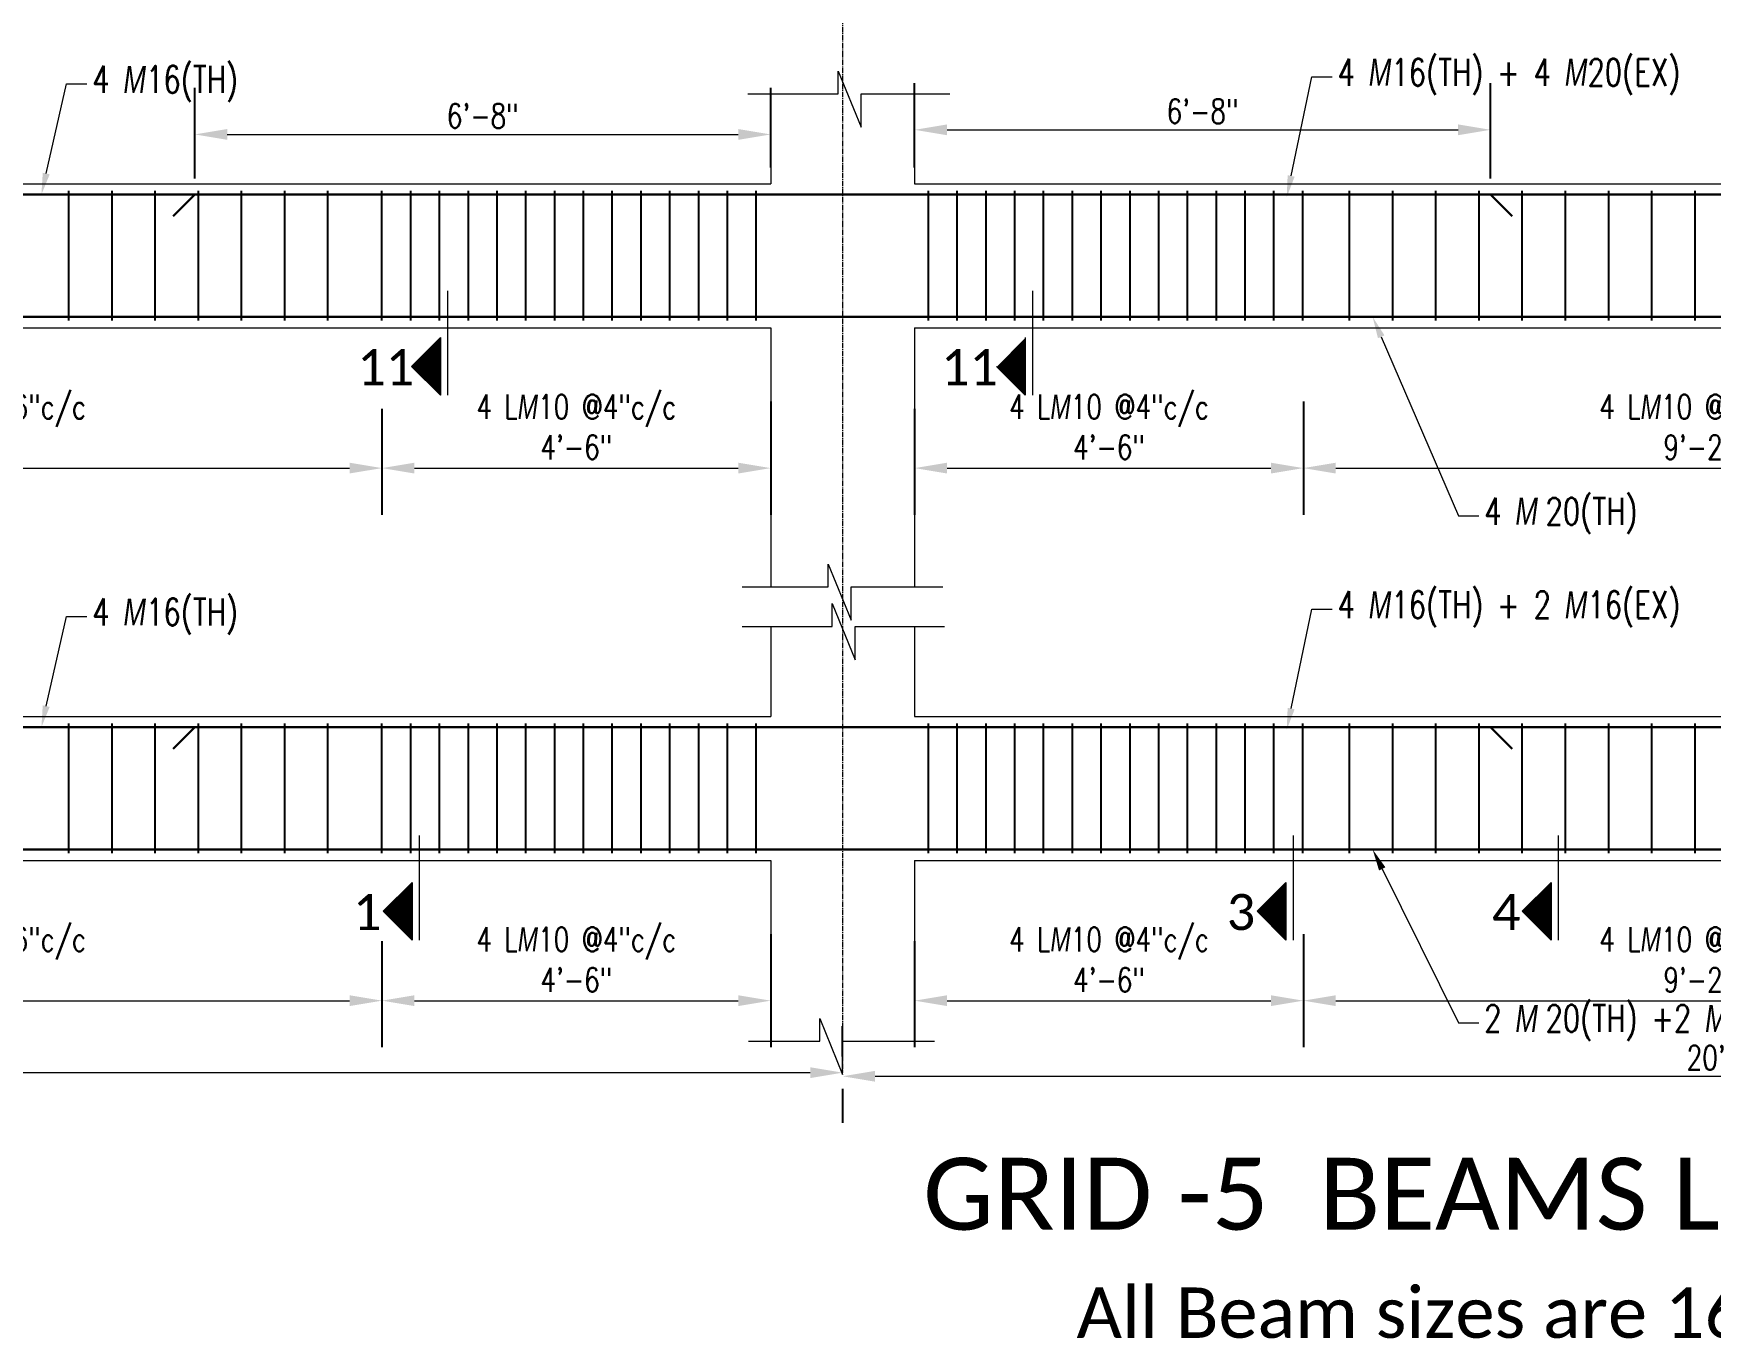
# Model space of a CAD drawing. Header units: inches. Extents: x 0 to 162649, y -36601 to -26324.
# Drawn here: x 157108 to 157340.9, y -35961.9 to -35780.6 of the extents above; entities that cross this region are included whole.
import ezdxf
from ezdxf import colors
from ezdxf.entities.mleader import LeaderData, LeaderLine
from ezdxf.math import Vec2, Vec3

# ---------------------------------------------------------------- set-up
doc = ezdxf.new("R2010")
doc.units = ezdxf.units.IN
doc.header["$MEASUREMENT"] = 0
doc.linetypes.add('CENTER2', pattern=[1.125, 0.75, -0.125, 0.125, -0.125])
for name, color, linetype, lineweight in [('Cen', 9, 'CENTER2', 5), ('Dim', 1, 'Continuous', 13), ('dimention', 1, 'Continuous', 13), ('hatch', 252, 'Continuous', 0), ('OL_AR_Text', 140, 'Continuous', 5), ('Rein', 3, 'Continuous', 30), ('Stirrups', 191, 'Continuous', 25), ('TEXT', 7, 'Continuous', 9)]:
    doc.layers.add(name, color=color, linetype=linetype, lineweight=lineweight)
doc.styles.add('1-8 Annotative Text', font='calibri.ttf', dxfattribs={"height": 0.125})
doc.styles.add('DIM', font='simplex.shx', dxfattribs={"width": 0.75})
doc.dimstyles.get("Standard").update_dxf_attribs({"dimscale": 36, "dimtxt": 0.09375, "dimasz": 0.125, "dimexe": 0.18, "dimexo": 0.0625, "dimgap": 0.015625, "dimtad": 1, "dimdec": 0, "dimzin": 0, "dimdsep": 46, "dimlunit": 4, "dimtxsty": 'DIM', "dimcen": 0.09, "dimadec": 0, "dimazin": 0, "dimtfac": 0.75, "dimtdec": 0, "dimtmove": 0, "dimatfit": 3, "dimfxl": 1, "dimtolj": 1, "dimtzin": 0, "dimlwd": 9, "dimarcsym": 0})

# ---------------------------------------------------------------- blocks, each defined once
blk = doc.blocks.new('*D2')
at = {"layer": 'Defpoints', "color": 0, "transparency": 16777216}
for p in [(157210.37, -35794.64), (157210.37, -35801.5), (157130.37, -35803)]:
    blk.add_point(p, dxfattribs=at)
at = {"layer": 'dimention', "color": 0, "lineweight": -2, "transparency": 16777216}
for p, q in [((157130.37, -35800.75), (157130.37, -35788.16)), ((157210.37, -35799.25), (157210.37, -35788.16))]:
    blk.add_line(p, q, dxfattribs=at)
at = {"layer": 'dimention', "color": 0, "lineweight": 9, "transparency": 16777216}
blk.add_line((157134.87, -35794.64), (157205.87, -35794.64), dxfattribs=at)
at = {"layer": 'dimention', "color": 0, "transparency": 16777216}
for points in [[(157134.87, -35793.89), (157134.87, -35795.39), (157130.37, -35794.64)], [(157205.87, -35793.89), (157205.87, -35795.39), (157210.37, -35794.64)]]:
    blk.add_solid(points, dxfattribs=at)
at = {"layer": 'dimention', "color": 0, "transparency": 16777216, "insert": (157170.37, -35792.06), "char_height": 3.375, "attachment_point": 5, "style": 'DIM'}
blk.add_mtext('\\A1;6\'-8"', dxfattribs=at)
blk = doc.blocks.new('*D3')
at = {"layer": 'Defpoints', "color": 0, "transparency": 16777216}
for p in [(157310.37, -35794), (157230.37, -35801.5), (157310.37, -35803)]:
    blk.add_point(p, dxfattribs=at)
at = {"layer": 'dimention', "color": 0, "lineweight": -2, "transparency": 16777216}
for p, q in [((157230.37, -35799.25), (157230.37, -35787.52)), ((157310.37, -35800.75), (157310.37, -35787.52))]:
    blk.add_line(p, q, dxfattribs=at)
at = {"layer": 'dimention', "color": 0, "lineweight": 9, "transparency": 16777216}
blk.add_line((157234.87, -35794), (157305.87, -35794), dxfattribs=at)
at = {"layer": 'dimention', "color": 0, "transparency": 16777216}
for points in [[(157234.87, -35793.25), (157234.87, -35794.75), (157230.37, -35794)], [(157305.87, -35793.25), (157305.87, -35794.75), (157310.37, -35794)]]:
    blk.add_solid(points, dxfattribs=at)
at = {"layer": 'dimention', "color": 0, "transparency": 16777216, "insert": (157270.37, -35791.43), "char_height": 3.375, "attachment_point": 5, "style": 'DIM'}
blk.add_mtext('\\A1;6\'-8"', dxfattribs=at)
blk = doc.blocks.new('*D18')
at = {"layer": 'Defpoints', "color": 0, "transparency": 16777216}
for p in [(157210.37, -35829.5), (157156.37, -35830.5), (157210.37, -35841)]:
    blk.add_point(p, dxfattribs=at)
at = {"layer": 'dimention', "color": 0, "lineweight": -2, "transparency": 16777216}
for p, q in [((157210.37, -35831.75), (157210.37, -35847.48)), ((157156.37, -35832.75), (157156.37, -35847.48))]:
    blk.add_line(p, q, dxfattribs=at)
at = {"layer": 'dimention', "color": 0, "lineweight": 9, "transparency": 16777216}
blk.add_line((157160.87, -35841), (157205.87, -35841), dxfattribs=at)
at = {"layer": 'dimention', "color": 0, "transparency": 16777216}
for points in [[(157160.87, -35840.25), (157160.87, -35841.75), (157156.37, -35841)], [(157205.87, -35840.25), (157205.87, -35841.75), (157210.37, -35841)]]:
    blk.add_solid(points, dxfattribs=at)
at = {"layer": 'dimention', "color": 0, "transparency": 16777216, "insert": (157183.37, -35835.29), "char_height": 3.375, "attachment_point": 5, "style": 'DIM'}
blk.add_mtext('\\A1;4 L{\\A0;\\Fgothici|c0;\\W0.75;M}10 @4"c/c\\P4\'-6"', dxfattribs=at)
blk = doc.blocks.new('*D19')
at = {"layer": 'Defpoints', "color": 0, "transparency": 16777216}
for p in [(157046.37, -35830.5), (157156.37, -35830.5), (157156.37, -35841)]:
    blk.add_point(p, dxfattribs=at)
at = {"layer": 'dimention', "color": 0, "lineweight": -2, "transparency": 16777216}
for p, q in [((157046.37, -35832.75), (157046.37, -35847.48)), ((157156.37, -35832.75), (157156.37, -35847.48))]:
    blk.add_line(p, q, dxfattribs=at)
at = {"layer": 'dimention', "color": 0, "lineweight": 9, "transparency": 16777216}
blk.add_line((157050.87, -35841), (157151.87, -35841), dxfattribs=at)
at = {"layer": 'dimention', "color": 0, "transparency": 16777216}
for points in [[(157050.87, -35840.25), (157050.87, -35841.75), (157046.37, -35841)], [(157151.87, -35840.25), (157151.87, -35841.75), (157156.37, -35841)]]:
    blk.add_solid(points, dxfattribs=at)
at = {"layer": 'dimention', "color": 0, "transparency": 16777216, "insert": (157101.37, -35835.29), "char_height": 3.375, "attachment_point": 5, "style": 'DIM'}
blk.add_mtext('\\A1;4 L{\\A0;\\Fgothici|c0;\\W0.75;M}10 @6"c/c\\P9\'-2"', dxfattribs=at)
blk = doc.blocks.new('*D22')
at = {"layer": 'Defpoints', "color": 0, "transparency": 16777216}
for p in [(157284.37, -35829.5), (157230.37, -35830.5), (157284.37, -35841)]:
    blk.add_point(p, dxfattribs=at)
at = {"layer": 'dimention', "color": 0, "lineweight": -2, "transparency": 16777216}
for p, q in [((157284.37, -35831.75), (157284.37, -35847.48)), ((157230.37, -35832.75), (157230.37, -35847.48))]:
    blk.add_line(p, q, dxfattribs=at)
at = {"layer": 'dimention', "color": 0, "lineweight": 9, "transparency": 16777216}
blk.add_line((157234.87, -35841), (157279.87, -35841), dxfattribs=at)
at = {"layer": 'dimention', "color": 0, "transparency": 16777216}
for points in [[(157234.87, -35840.25), (157234.87, -35841.75), (157230.37, -35841)], [(157279.87, -35840.25), (157279.87, -35841.75), (157284.37, -35841)]]:
    blk.add_solid(points, dxfattribs=at)
at = {"layer": 'dimention', "color": 0, "transparency": 16777216, "insert": (157257.37, -35835.29), "char_height": 3.375, "attachment_point": 5, "style": 'DIM'}
blk.add_mtext('\\A1;4 L{\\A0;\\Fgothici|c0;\\W0.75;M}10 @4"c/c\\P4\'-6"', dxfattribs=at)
blk = doc.blocks.new('*D21')
at = {"layer": 'Defpoints', "color": 0, "transparency": 16777216}
for p in [(157284.37, -35830.5), (157394.37, -35830.5), (157394.37, -35841)]:
    blk.add_point(p, dxfattribs=at)
at = {"layer": 'dimention', "color": 0, "lineweight": -2, "transparency": 16777216}
for p, q in [((157284.37, -35832.75), (157284.37, -35847.48)), ((157394.37, -35832.75), (157394.37, -35847.48))]:
    blk.add_line(p, q, dxfattribs=at)
at = {"layer": 'dimention', "color": 0, "lineweight": 9, "transparency": 16777216}
blk.add_line((157288.87, -35841), (157389.87, -35841), dxfattribs=at)
at = {"layer": 'dimention', "color": 0, "transparency": 16777216}
for points in [[(157288.87, -35840.25), (157288.87, -35841.75), (157284.37, -35841)], [(157389.87, -35840.25), (157389.87, -35841.75), (157394.37, -35841)]]:
    blk.add_solid(points, dxfattribs=at)
at = {"layer": 'dimention', "color": 0, "transparency": 16777216, "insert": (157339.37, -35835.29), "char_height": 3.375, "attachment_point": 5, "style": 'DIM'}
blk.add_mtext('\\A1;4 L{\\A0;\\Fgothici|c0;\\W0.75;M}10 @6"c/c\\P9\'-2"', dxfattribs=at)
blk = doc.blocks.new('*D213')
at = {"layer": 'Defpoints', "color": 0, "transparency": 16777216}
for p in [(156980.37, -35925), (157220.37, -35925), (157220.37, -35925)]:
    blk.add_point(p, dxfattribs=at)
at = {"layer": 'Dim', "color": 0, "lineweight": -2, "transparency": 16777216}
for p, q in [((156980.37, -35922.75), (156980.37, -35918.52)), ((157220.37, -35922.75), (157220.37, -35918.52))]:
    blk.add_line(p, q, dxfattribs=at)
at = {"layer": 'Dim', "color": 0, "lineweight": 9, "transparency": 16777216}
blk.add_line((156984.87, -35925), (157215.87, -35925), dxfattribs=at)
at = {"layer": 'Dim', "color": 0, "transparency": 16777216}
for points in [[(156984.87, -35924.25), (156984.87, -35925.75), (156980.37, -35925)], [(157215.87, -35924.25), (157215.87, -35925.75), (157220.37, -35925)]]:
    blk.add_solid(points, dxfattribs=at)
at = {"layer": 'Dim', "color": 0, "transparency": 16777216, "insert": (157100.37, -35922.43), "char_height": 3.375, "attachment_point": 5, "style": 'DIM'}
blk.add_mtext("\\A1;20'", dxfattribs=at)
blk = doc.blocks.new('*D214')
at = {"layer": 'Defpoints', "color": 0, "transparency": 16777216}
for p in [(157220.37, -35925), (157460.29, -35925), (157460.29, -35925.5)]:
    blk.add_point(p, dxfattribs=at)
at = {"layer": 'Dim', "color": 0, "lineweight": -2, "transparency": 16777216}
for p, q in [((157220.37, -35927.25), (157220.37, -35931.98)), ((157460.29, -35927.25), (157460.29, -35931.98))]:
    blk.add_line(p, q, dxfattribs=at)
at = {"layer": 'Dim', "color": 0, "lineweight": 9, "transparency": 16777216}
blk.add_line((157224.87, -35925.5), (157455.79, -35925.5), dxfattribs=at)
at = {"layer": 'Dim', "color": 0, "transparency": 16777216}
for points in [[(157224.87, -35924.75), (157224.87, -35926.25), (157220.37, -35925.5)], [(157455.79, -35924.75), (157455.79, -35926.25), (157460.29, -35925.5)]]:
    blk.add_solid(points, dxfattribs=at)
at = {"layer": 'Dim', "color": 0, "transparency": 16777216, "insert": (157340.33, -35922.93), "char_height": 3.375, "attachment_point": 5, "style": 'DIM'}
blk.add_mtext("\\A1;20'", dxfattribs=at)
blk = doc.blocks.new('*D242')
at = {"layer": 'Defpoints', "color": 0, "transparency": 16777216}
for p in [(157210.37, -35903.5), (157156.37, -35904.5), (157210.37, -35915)]:
    blk.add_point(p, dxfattribs=at)
at = {"layer": 'dimention', "color": 0, "lineweight": -2, "transparency": 16777216}
for p, q in [((157210.37, -35905.75), (157210.37, -35921.48)), ((157156.37, -35906.75), (157156.37, -35921.48))]:
    blk.add_line(p, q, dxfattribs=at)
at = {"layer": 'dimention', "color": 0, "lineweight": 9, "transparency": 16777216}
blk.add_line((157160.87, -35915), (157205.87, -35915), dxfattribs=at)
at = {"layer": 'dimention', "color": 0, "transparency": 16777216}
for points in [[(157160.87, -35914.25), (157160.87, -35915.75), (157156.37, -35915)], [(157205.87, -35914.25), (157205.87, -35915.75), (157210.37, -35915)]]:
    blk.add_solid(points, dxfattribs=at)
at = {"layer": 'dimention', "color": 0, "transparency": 16777216, "insert": (157183.37, -35909.29), "char_height": 3.375, "attachment_point": 5, "style": 'DIM'}
blk.add_mtext('\\A1;4 L{\\A0;\\Fgothici|c0;\\W0.75;M}10 @4"c/c\\P4\'-6"', dxfattribs=at)
blk = doc.blocks.new('*D243')
at = {"layer": 'Defpoints', "color": 0, "transparency": 16777216}
for p in [(157046.37, -35904.5), (157156.37, -35904.5), (157156.37, -35915)]:
    blk.add_point(p, dxfattribs=at)
at = {"layer": 'dimention', "color": 0, "lineweight": -2, "transparency": 16777216}
for p, q in [((157046.37, -35906.75), (157046.37, -35921.48)), ((157156.37, -35906.75), (157156.37, -35921.48))]:
    blk.add_line(p, q, dxfattribs=at)
at = {"layer": 'dimention', "color": 0, "lineweight": 9, "transparency": 16777216}
blk.add_line((157050.87, -35915), (157151.87, -35915), dxfattribs=at)
at = {"layer": 'dimention', "color": 0, "transparency": 16777216}
for points in [[(157050.87, -35914.25), (157050.87, -35915.75), (157046.37, -35915)], [(157151.87, -35914.25), (157151.87, -35915.75), (157156.37, -35915)]]:
    blk.add_solid(points, dxfattribs=at)
at = {"layer": 'dimention', "color": 0, "transparency": 16777216, "insert": (157101.37, -35909.29), "char_height": 3.375, "attachment_point": 5, "style": 'DIM'}
blk.add_mtext('\\A1;4 L{\\A0;\\Fgothici|c0;\\W0.75;M}10 @6"c/c\\P9\'-2"', dxfattribs=at)
blk = doc.blocks.new('*D244')
at = {"layer": 'Defpoints', "color": 0, "transparency": 16777216}
for p in [(157284.37, -35903.5), (157230.37, -35904.5), (157284.37, -35915)]:
    blk.add_point(p, dxfattribs=at)
at = {"layer": 'dimention', "color": 0, "lineweight": -2, "transparency": 16777216}
for p, q in [((157284.37, -35905.75), (157284.37, -35921.48)), ((157230.37, -35906.75), (157230.37, -35921.48))]:
    blk.add_line(p, q, dxfattribs=at)
at = {"layer": 'dimention', "color": 0, "lineweight": 9, "transparency": 16777216}
blk.add_line((157234.87, -35915), (157279.87, -35915), dxfattribs=at)
at = {"layer": 'dimention', "color": 0, "transparency": 16777216}
for points in [[(157234.87, -35914.25), (157234.87, -35915.75), (157230.37, -35915)], [(157279.87, -35914.25), (157279.87, -35915.75), (157284.37, -35915)]]:
    blk.add_solid(points, dxfattribs=at)
at = {"layer": 'dimention', "color": 0, "transparency": 16777216, "insert": (157257.37, -35909.29), "char_height": 3.375, "attachment_point": 5, "style": 'DIM'}
blk.add_mtext('\\A1;4 L{\\A0;\\Fgothici|c0;\\W0.75;M}10 @4"c/c\\P4\'-6"', dxfattribs=at)
blk = doc.blocks.new('*D246')
at = {"layer": 'Defpoints', "color": 0, "transparency": 16777216}
for p in [(157284.37, -35904.5), (157394.37, -35904.5), (157394.37, -35915)]:
    blk.add_point(p, dxfattribs=at)
at = {"layer": 'dimention', "color": 0, "lineweight": -2, "transparency": 16777216}
for p, q in [((157284.37, -35906.75), (157284.37, -35921.48)), ((157394.37, -35906.75), (157394.37, -35921.48))]:
    blk.add_line(p, q, dxfattribs=at)
at = {"layer": 'dimention', "color": 0, "lineweight": 9, "transparency": 16777216}
blk.add_line((157288.87, -35915), (157389.87, -35915), dxfattribs=at)
at = {"layer": 'dimention', "color": 0, "transparency": 16777216}
for points in [[(157288.87, -35914.25), (157288.87, -35915.75), (157284.37, -35915)], [(157389.87, -35914.25), (157389.87, -35915.75), (157394.37, -35915)]]:
    blk.add_solid(points, dxfattribs=at)
at = {"layer": 'dimention', "color": 0, "transparency": 16777216, "insert": (157339.37, -35909.29), "char_height": 3.375, "attachment_point": 5, "style": 'DIM'}
blk.add_mtext('\\A1;4 L{\\A0;\\Fgothici|c0;\\W0.75;M}10 @6"c/c\\P9\'-2"', dxfattribs=at)

msp = doc.modelspace()

# ---------------------------------------------------------------- hatches: boundary and pattern name
at = {"layer": 'Dim'}
h = msp.add_hatch(dxfattribs=at)
h.set_pattern_fill('ANSI31', color=256)
h.set_pattern_definition([(45, (204.79274, 75.69199), (-0.08838834765, 0.08838834765), [])])
h.paths.add_polyline_path([(157164.48, -35826.87), (157164.48, -35822.87), (157160.48, -35826.87), (157164.48, -35830.87)])
h = msp.add_hatch(dxfattribs=at)
h.set_pattern_fill('ANSI31', color=256)
h.set_pattern_definition([(45, (286.04942, 75.69199), (-0.08838834765, 0.08838834765), [])])
h.paths.add_polyline_path([(157245.74, -35826.87), (157245.74, -35822.87), (157241.74, -35826.87), (157245.74, -35830.87)])
h = msp.add_hatch(dxfattribs=at)
h.set_pattern_fill('ANSI31', color=256)
h.set_pattern_definition([(45, (200.86092, 0), (-0.08838834765, 0.08838834765), [])])
h.paths.add_polyline_path([(157160.55, -35902.57), (157160.55, -35898.57), (157156.55, -35902.57), (157160.55, -35906.57)])
h = msp.add_hatch(dxfattribs=at)
h.set_pattern_fill('ANSI31', color=256)
h.set_pattern_definition([(45, (322.24716, 0), (-0.08838834765, 0.08838834765), [])])
h.paths.add_polyline_path([(157281.94, -35902.57), (157281.94, -35898.57), (157277.94, -35902.57), (157281.94, -35906.57)])
h = msp.add_hatch(dxfattribs=at)
h.set_pattern_fill('ANSI31', color=256)
h.set_pattern_definition([(45, (359.10252, 0), (-0.08838834765, 0.08838834765), [])])
h.paths.add_polyline_path([(157318.79, -35902.57), (157318.79, -35898.57), (157314.79, -35902.57), (157318.79, -35906.57)])

# ---------------------------------------------------------------- linework, layer by layer
at = {"layer": 'Cen'}
msp.add_line((157220.37, -35099.09), (157220.37, -35925), dxfattribs=at)
at = {"layer": 'Dim'}
for p, q in [((157165.48, -35816.38), (157165.48, -35830.87)), ((157246.74, -35816.38), (157246.74, -35830.87)), ((157160.48, -35826.87), (157164.48, -35822.87)), ((157164.48, -35822.87), (157164.48, -35830.87)), ((157245.74, -35822.87), (157245.74, -35830.87)), ((157160.48, -35826.87), (157164.48, -35830.87)), ((157164.48, -35830.87), (157164.48, -35826.87)), ((157241.74, -35826.87), (157245.74, -35830.87)), ((157245.74, -35830.87), (157245.74, -35826.87)), ((157161.55, -35892.07), (157161.55, -35906.57)), ((157282.94, -35892.07), (157282.94, -35906.57)), ((157319.79, -35892.07), (157319.79, -35906.57)), ((157156.55, -35902.57), (157160.55, -35898.57)), ((157160.55, -35898.57), (157160.55, -35906.57)), ((157277.94, -35902.57), (157281.94, -35898.57)), ((157281.94, -35898.57), (157281.94, -35906.57)), ((157314.79, -35902.57), (157318.79, -35898.57)), ((157318.79, -35898.57), (157318.79, -35906.57)), ((157156.55, -35902.57), (157160.55, -35906.57)), ((157160.55, -35906.57), (157160.55, -35902.57)), ((157277.94, -35902.57), (157281.94, -35906.57)), ((157281.94, -35906.57), (157281.94, -35902.57)), ((157314.79, -35902.57), (157318.79, -35906.57)), ((157318.79, -35906.57), (157318.79, -35902.57))]:
    msp.add_line(p, q, dxfattribs=at)
at = {"layer": 'hatch'}
for p, q in [((157219.74, -35789), (157219.74, -35785.83)), ((157219.74, -35785.83), (157222.92, -35793.63)), ((157207.2, -35789), (157219.74, -35789)), ((157210.37, -35789), (157210.37, -35801.5)), ((157222.92, -35793.63), (157222.92, -35789)), ((157222.92, -35789), (157235.27, -35789)), ((157230.37, -35789), (157230.37, -35801.5)), ((156992.37, -35801.5), (157210.37, -35801.5)), ((157230.37, -35801.5), (157448.29, -35801.5)), ((156992.37, -35821.5), (157210.37, -35821.5)), ((157210.37, -35821.5), (157210.37, -35857.5)), ((157230.37, -35821.5), (157230.37, -35857.5)), ((157230.37, -35821.5), (157448.29, -35821.5)), ((157218.37, -35857.5), (157218.37, -35854.33)), ((157218.37, -35854.33), (157221.56, -35862.13)), ((157206.42, -35857.5), (157218.37, -35857.5)), ((157221.56, -35862.13), (157221.56, -35857.5)), ((157221.56, -35857.5), (157234.3, -35857.5)), ((157218.91, -35863), (157218.91, -35859.83)), ((157218.91, -35859.83), (157222.1, -35867.63)), ((157206.42, -35863), (157218.91, -35863)), ((157210.37, -35863), (157210.37, -35875.5)), ((157222.1, -35867.63), (157222.1, -35863)), ((157222.1, -35863), (157234.54, -35863)), ((157230.37, -35863), (157230.37, -35875.5)), ((156992.37, -35875.5), (157210.37, -35875.5)), ((157230.37, -35875.5), (157448.29, -35875.5)), ((156992.37, -35895.5), (157210.37, -35895.5)), ((157210.37, -35895.5), (157210.37, -35917)), ((157230.37, -35895.5), (157230.37, -35917)), ((157230.37, -35895.5), (157448.29, -35895.5)), ((157217.18, -35920.63), (157217.18, -35917.46)), ((157217.18, -35917.46), (157220.37, -35925.26)), ((157207.29, -35920.63), (157217.18, -35920.63)), ((157220.37, -35925.26), (157220.37, -35920.63)), ((157220.37, -35920.63), (157233.11, -35920.63))]:
    msp.add_line(p, q, dxfattribs=at)
at = {"layer": 'Rein'}
for p, q in [((157127.37, -35806), (157130.37, -35803)), ((157313.37, -35806), (157310.37, -35803)), ((157127.37, -35880), (157130.37, -35877)), ((157313.37, -35880), (157310.37, -35877))]:
    msp.add_line(p, q, dxfattribs=at)
for points in [[(157793.26, -35832.13), (157793.26, -35804, 0.414214), (157792.26, -35803), (156895.55, -35803, 0.414214), (156894.55, -35804), (156894.55, -35820.5)], [(156895.55, -35804), (156895.55, -35819, 0.414214), (156896.55, -35820), (157496.29, -35820)], [(157643.01, -35877), (156895.55, -35877, 0.414214), (156894.55, -35878), (156894.55, -35894.5)], [(156895.55, -35878), (156895.55, -35893, 0.414214), (156896.55, -35894), (157525.58, -35894)]]:
    msp.add_lwpolyline(points, format="xyb", dxfattribs=at)
at = {"layer": 'Stirrups'}
for p, q in [((157112.87, -35820.5), (157112.87, -35802.5)), ((157118.87, -35820.5), (157118.87, -35802.5)), ((157124.87, -35820.5), (157124.87, -35802.5)), ((157130.87, -35820.5), (157130.87, -35802.5)), ((157136.87, -35820.5), (157136.87, -35802.5)), ((157142.87, -35820.5), (157142.87, -35802.5)), ((157148.87, -35820.5), (157148.87, -35802.5)), ((157156.37, -35820.5), (157156.37, -35802.5)), ((157160.37, -35820.5), (157160.37, -35802.5)), ((157164.37, -35820.5), (157164.37, -35802.5)), ((157168.37, -35820.5), (157168.37, -35802.5)), ((157172.37, -35820.5), (157172.37, -35802.5)), ((157176.37, -35820.5), (157176.37, -35802.5)), ((157180.37, -35820.5), (157180.37, -35802.5)), ((157184.37, -35820.5), (157184.37, -35802.5)), ((157188.37, -35820.5), (157188.37, -35802.5)), ((157192.37, -35820.5), (157192.37, -35802.5)), ((157196.37, -35820.5), (157196.37, -35802.5)), ((157200.37, -35820.5), (157200.37, -35802.5)), ((157204.37, -35820.5), (157204.37, -35802.5)), ((157208.37, -35820.5), (157208.37, -35802.5)), ((157232.29, -35820.5), (157232.29, -35802.5)), ((157236.29, -35820.5), (157236.29, -35802.5)), ((157240.29, -35820.5), (157240.29, -35802.5)), ((157244.29, -35820.5), (157244.29, -35802.5)), ((157248.29, -35820.5), (157248.29, -35802.5)), ((157252.29, -35820.5), (157252.29, -35802.5)), ((157256.29, -35820.5), (157256.29, -35802.5)), ((157260.29, -35820.5), (157260.29, -35802.5)), ((157264.29, -35820.5), (157264.29, -35802.5)), ((157268.29, -35820.5), (157268.29, -35802.5)), ((157272.29, -35820.5), (157272.29, -35802.5)), ((157276.29, -35820.5), (157276.29, -35802.5)), ((157280.29, -35820.5), (157280.29, -35802.5)), ((157284.29, -35820.5), (157284.29, -35802.5)), ((157290.79, -35820.5), (157290.79, -35802.5)), ((157296.79, -35820.5), (157296.79, -35802.5)), ((157302.79, -35820.5), (157302.79, -35802.5)), ((157308.79, -35820.5), (157308.79, -35802.5)), ((157314.79, -35820.5), (157314.79, -35802.5)), ((157320.79, -35820.5), (157320.79, -35802.5)), ((157326.79, -35820.5), (157326.79, -35802.5)), ((157332.79, -35820.5), (157332.79, -35802.5)), ((157338.79, -35820.5), (157338.79, -35802.5)), ((157112.87, -35894.5), (157112.87, -35876.5)), ((157118.87, -35894.5), (157118.87, -35876.5)), ((157124.87, -35894.5), (157124.87, -35876.5)), ((157130.87, -35894.5), (157130.87, -35876.5)), ((157136.87, -35894.5), (157136.87, -35876.5)), ((157142.87, -35894.5), (157142.87, -35876.5)), ((157148.87, -35894.5), (157148.87, -35876.5)), ((157156.37, -35894.5), (157156.37, -35876.5)), ((157160.37, -35894.5), (157160.37, -35876.5)), ((157164.37, -35894.5), (157164.37, -35876.5)), ((157168.37, -35894.5), (157168.37, -35876.5)), ((157172.37, -35894.5), (157172.37, -35876.5)), ((157176.37, -35894.5), (157176.37, -35876.5)), ((157180.37, -35894.5), (157180.37, -35876.5)), ((157184.37, -35894.5), (157184.37, -35876.5)), ((157188.37, -35894.5), (157188.37, -35876.5)), ((157192.37, -35894.5), (157192.37, -35876.5)), ((157196.37, -35894.5), (157196.37, -35876.5)), ((157200.37, -35894.5), (157200.37, -35876.5)), ((157204.37, -35894.5), (157204.37, -35876.5)), ((157208.37, -35894.5), (157208.37, -35876.5)), ((157232.29, -35894.5), (157232.29, -35876.5)), ((157236.29, -35894.5), (157236.29, -35876.5)), ((157240.29, -35894.5), (157240.29, -35876.5)), ((157244.29, -35894.5), (157244.29, -35876.5)), ((157248.29, -35894.5), (157248.29, -35876.5)), ((157252.29, -35894.5), (157252.29, -35876.5)), ((157256.29, -35894.5), (157256.29, -35876.5)), ((157260.29, -35894.5), (157260.29, -35876.5)), ((157264.29, -35894.5), (157264.29, -35876.5)), ((157268.29, -35894.5), (157268.29, -35876.5)), ((157272.29, -35894.5), (157272.29, -35876.5)), ((157276.29, -35894.5), (157276.29, -35876.5)), ((157280.29, -35894.5), (157280.29, -35876.5)), ((157284.29, -35894.5), (157284.29, -35876.5)), ((157290.79, -35894.5), (157290.79, -35876.5)), ((157296.79, -35894.5), (157296.79, -35876.5)), ((157302.79, -35894.5), (157302.79, -35876.5)), ((157308.79, -35894.5), (157308.79, -35876.5)), ((157314.79, -35894.5), (157314.79, -35876.5)), ((157320.79, -35894.5), (157320.79, -35876.5)), ((157326.79, -35894.5), (157326.79, -35876.5)), ((157332.79, -35894.5), (157332.79, -35876.5)), ((157338.79, -35894.5), (157338.79, -35876.5))]:
    msp.add_line(p, q, dxfattribs=at)

# ---------------------------------------------------------------- texts
at = {"layer": 'OL_AR_Text', "attachment_point": 1, "style": '1-8 Annotative Text'}
for s, insert, char_height, width in [('11', (157152.94, -35824.49), 5, 3.8192065e-317), ('11', (157234.05, -35824.49), 5, 3.8192065e-317), ('1', (157152.34, -35900.18), 5, 3.8192065e-317), ('3', (157273.73, -35900.18), 5, 3.8192065e-317), ('4', (157310.58, -35900.18), 5, 3.8192065e-317), ('GRID -5 {\\fCalibri|b1|i0|c0|p34; }BEAMS LONGITUDINAL SECTIONS', (157231.55, -35936.83), 10, 7.638413e-317)]:
    msp.add_mtext(s, dxfattribs=dict(at, insert=insert, char_height=char_height, width=width))
at = {"layer": 'OL_AR_Text', "insert": (157252.86, -35954.85), "char_height": 7, "attachment_point": 1, "style": '1-8 Annotative Text'}
msp.add_mtext('All Beam sizes are 16"x20" unless noted otherwise', dxfattribs=at)

# ---------------------------------------------------------------- dimensions: what is measured, and where the dimension line sits
at = {"layer": 'Dim'}
dim = msp.add_linear_dim(base=(157220.37, -35925), p1=(156980.37, -35925), p2=(157220.37, -35925), dimstyle='Standard', dxfattribs=at)
dim.commit()
dim.dimension.update_dxf_attribs({"geometry": '*D213', "text_midpoint": (157100.37, -35922.43)})
dim = msp.add_linear_dim(base=(157460.29, -35925.5), p1=(157220.37, -35925), p2=(157460.29, -35925), dimstyle='Standard', override={"dimtmove": 1}, dxfattribs=at)
dim.commit()
dim.dimension.update_dxf_attribs({"geometry": '*D214', "text_midpoint": (157340.33, -35922.93)})
at = {"layer": 'dimention'}
for base, p1, p2, picture, middle in [((157310.37, -35794), (157230.37, -35801.5), (157310.37, -35803), '*D3', (157270.37, -35791.43)), ((157210.37, -35794.64), (157130.37, -35803), (157210.37, -35801.5), '*D2', (157170.37, -35792.06))]:
    dim = msp.add_linear_dim(base=base, p1=p1, p2=p2, dimstyle='Standard', dxfattribs=at)
    dim.commit()
    dim.dimension.update_dxf_attribs({"geometry": picture, "text_midpoint": middle})
for base, p1, p2, text, picture, middle in [((157156.37, -35841), (157046.37, -35830.5), (157156.37, -35830.5), '4 L{\\A0;\\Fgothici|c0;\\W0.75;M}10 @6"c/c\\P<>', '*D19', (157101.37, -35835.29)), ((157210.37, -35841), (157156.37, -35830.5), (157210.37, -35829.5), '4 L{\\A0;\\Fgothici|c0;\\W0.75;M}10 @4"c/c\\P<>', '*D18', (157183.37, -35835.29)), ((157284.37, -35841), (157230.37, -35830.5), (157284.37, -35829.5), '4 L{\\A0;\\Fgothici|c0;\\W0.75;M}10 @4"c/c\\P<>', '*D22', (157257.37, -35835.29)), ((157394.37, -35841), (157284.37, -35830.5), (157394.37, -35830.5), '4 L{\\A0;\\Fgothici|c0;\\W0.75;M}10 @6"c/c\\P<>', '*D21', (157339.37, -35835.29)), ((157156.37, -35915), (157046.37, -35904.5), (157156.37, -35904.5), '4 L{\\A0;\\Fgothici|c0;\\W0.75;M}10 @6"c/c\\P<>', '*D243', (157101.37, -35909.29)), ((157210.37, -35915), (157156.37, -35904.5), (157210.37, -35903.5), '4 L{\\A0;\\Fgothici|c0;\\W0.75;M}10 @4"c/c\\P<>', '*D242', (157183.37, -35909.29)), ((157284.37, -35915), (157230.37, -35904.5), (157284.37, -35903.5), '4 L{\\A0;\\Fgothici|c0;\\W0.75;M}10 @4"c/c\\P<>', '*D244', (157257.37, -35909.29)), ((157394.37, -35915), (157284.37, -35904.5), (157394.37, -35904.5), '4 L{\\A0;\\Fgothici|c0;\\W0.75;M}10 @6"c/c\\P<>', '*D246', (157339.37, -35909.29))]:
    dim = msp.add_linear_dim(base=base, p1=p1, p2=p2, text=text, dimstyle='Standard', dxfattribs=at)
    dim.commit()
    dim.dimension.update_dxf_attribs({"geometry": picture, "text_midpoint": middle})

# ---------------------------------------------------------------- leaders
at = {"layer": 'TEXT'}
ml = msp.add_multileader_mtext('Standard', dxfattribs=at)
ml.set_content('4 {\\Fgothici|c0;M}16(TH) ', color=256, style='DIM')
ml.set_leader_properties(color=1, linetype='ByLayer', lineweight=9)
ml.build(insert=Vec2(0, 0))
ml.multileader.update_dxf_attribs({"text_right_attachment_type": 2, "dogleg_length": 0.25, "arrow_head_size": 3, "scale": 32})
ctx = ml.context
ctx.base_point, ctx.scale, ctx.char_height, ctx.arrow_head_size, ctx.landing_gap_size, ctx.plane_origin = Vec3(157115.37, -35787.63), 32, 3.75, 3, 0.75, Vec3(157135.7, -35806.93)
ctx.right_attachment = 2
notes = []
notes.append((ctx, [(0, (1, 1, 0), (157112.56, -35787.63), (1, 0), 2.81, [(0, [(157109.06, -35803)], 0, [])])]))
ctx.mtext.insert, ctx.mtext.flow_direction = Vec3(157116.12, -35785.13), 5
ml = msp.add_multileader_mtext('Standard', dxfattribs=at)
ml.set_content('4 {\\Fgothici|c0;M}16(TH) + 4 {\\Fgothici|c0;M}20(EX)', color=256, style='DIM')
ml.set_leader_properties(color=1, linetype='ByLayer', lineweight=9)
ml.build(insert=Vec2(0, 0))
ml.multileader.update_dxf_attribs({"text_right_attachment_type": 2, "dogleg_length": 0.25, "arrow_head_size": 3, "scale": 32})
ctx = ml.context
ctx.base_point, ctx.scale, ctx.char_height, ctx.arrow_head_size, ctx.landing_gap_size, ctx.plane_origin = Vec3(157288.37, -35786.63), 32, 3.75, 3, 0.75, Vec3(157308.7, -35805.93)
ctx.right_attachment = 2
notes.append((ctx, [(0, (1, 1, 0), (157285.56, -35786.63), (1, 0), 2.81, [(0, [(157282.06, -35803.35)], 0, [])])]))
ctx.mtext.insert, ctx.mtext.flow_direction = Vec3(157289.12, -35784.13), 5
ml = msp.add_multileader_mtext('Standard', dxfattribs=at)
ml.set_content('4 {\\Fgothici|c0;M }20(TH)  ', color=256, style='DIM')
ml.set_leader_properties(color=1, linetype='ByLayer', lineweight=9)
ml.build(insert=Vec2(0, 0))
ml.multileader.update_dxf_attribs({"text_right_attachment_type": 2, "dogleg_length": 0.25, "arrow_head_size": 3, "scale": 32})
ctx = ml.context
ctx.base_point, ctx.scale, ctx.char_height, ctx.arrow_head_size, ctx.landing_gap_size, ctx.plane_origin = Vec3(157308.74, -35847.62), 32, 3.75, 3, 0.75, Vec3(157329.06, -35866.93)
ctx.right_attachment = 2
notes.append((ctx, [(0, (1, 1, 0), (157305.93, -35847.62), (1, 0), 2.81, [(0, [(157294, -35820)], 0, [])])]))
ctx.mtext.insert, ctx.mtext.flow_direction = Vec3(157309.49, -35845.12), 5
ml = msp.add_multileader_mtext('Standard', dxfattribs=at)
ml.set_content('4 {\\Fgothici|c0;M}16(TH) + 2 {\\Fgothici|c0;M}16(EX)', color=256, style='DIM')
ml.set_leader_properties(color=1, linetype='ByLayer', lineweight=9)
ml.build(insert=Vec2(0, 0))
ml.multileader.update_dxf_attribs({"text_right_attachment_type": 2, "dogleg_length": 0.25, "arrow_head_size": 3, "scale": 32})
ctx = ml.context
ctx.base_point, ctx.scale, ctx.char_height, ctx.arrow_head_size, ctx.landing_gap_size, ctx.plane_origin = Vec3(157288.37, -35860.62), 32, 3.75, 3, 0.75, Vec3(157308.7, -35879.93)
ctx.right_attachment = 2
notes.append((ctx, [(0, (1, 1, 0), (157285.56, -35860.62), (1, 0), 2.81, [(0, [(157282.06, -35877.35)], 0, [])])]))
ctx.mtext.insert, ctx.mtext.flow_direction = Vec3(157289.12, -35858.12), 5
ml = msp.add_multileader_mtext('Standard', dxfattribs=at)
ml.set_content('4 {\\Fgothici|c0;M}16(TH) ', color=256, style='DIM')
ml.set_leader_properties(color=1, linetype='ByLayer', lineweight=9)
ml.build(insert=Vec2(0, 0))
ml.multileader.update_dxf_attribs({"text_right_attachment_type": 2, "dogleg_length": 0.25, "arrow_head_size": 3, "scale": 32})
ctx = ml.context
ctx.base_point, ctx.scale, ctx.char_height, ctx.arrow_head_size, ctx.landing_gap_size, ctx.plane_origin = Vec3(157115.37, -35861.62), 32, 3.75, 3, 0.75, Vec3(157135.7, -35880.93)
ctx.right_attachment = 2
notes.append((ctx, [(0, (1, 1, 0), (157112.56, -35861.62), (1, 0), 2.81, [(0, [(157109.06, -35877)], 0, [])])]))
ctx.mtext.insert, ctx.mtext.flow_direction = Vec3(157116.12, -35859.12), 5
ml = msp.add_multileader_mtext('Standard', dxfattribs=at)
ml.set_content('2 {\\Fgothici|c0;M }20(TH) +2 {\\Fgothici|c0;M}16(TH)  ', color=256, style='DIM')
ml.set_leader_properties(color=1, linetype='ByLayer', lineweight=9)
ml.build(insert=Vec2(0, 0))
ml.multileader.update_dxf_attribs({"text_right_attachment_type": 2, "dogleg_length": 0.25, "arrow_head_size": 3, "scale": 32})
ctx = ml.context
ctx.base_point, ctx.scale, ctx.char_height, ctx.arrow_head_size, ctx.landing_gap_size, ctx.plane_origin = Vec3(157308.74, -35918.08), 32, 3.75, 3, 0.75, Vec3(157329.06, -35940.93)
ctx.right_attachment = 2
notes.append((ctx, [(0, (1, 1, 0), (157305.93, -35918.08), (1, 0), 2.81, [(0, [(157294, -35894)], 0, [])])]))
ctx.mtext.insert, ctx.mtext.flow_direction = Vec3(157309.49, -35915.58), 5
for ctx, leaders in notes:
    for number, flags, end, landing, length, lines in leaders:
        leader = LeaderData()
        leader.index, (leader.has_last_leader_line, leader.has_dogleg_vector, leader.attachment_direction) = number, flags
        leader.last_leader_point, leader.dogleg_vector, leader.dogleg_length = Vec3(end), Vec3(landing), length
        for number, points, colour, breaks in lines:
            line = LeaderLine()
            line.index, line.vertices, line.color, line.breaks = number, Vec3.list(points), colors.encode_raw_color(colour), breaks
            leader.lines.append(line)
        ctx.leaders.append(leader)

doc.saveas('drawing.dxf')
